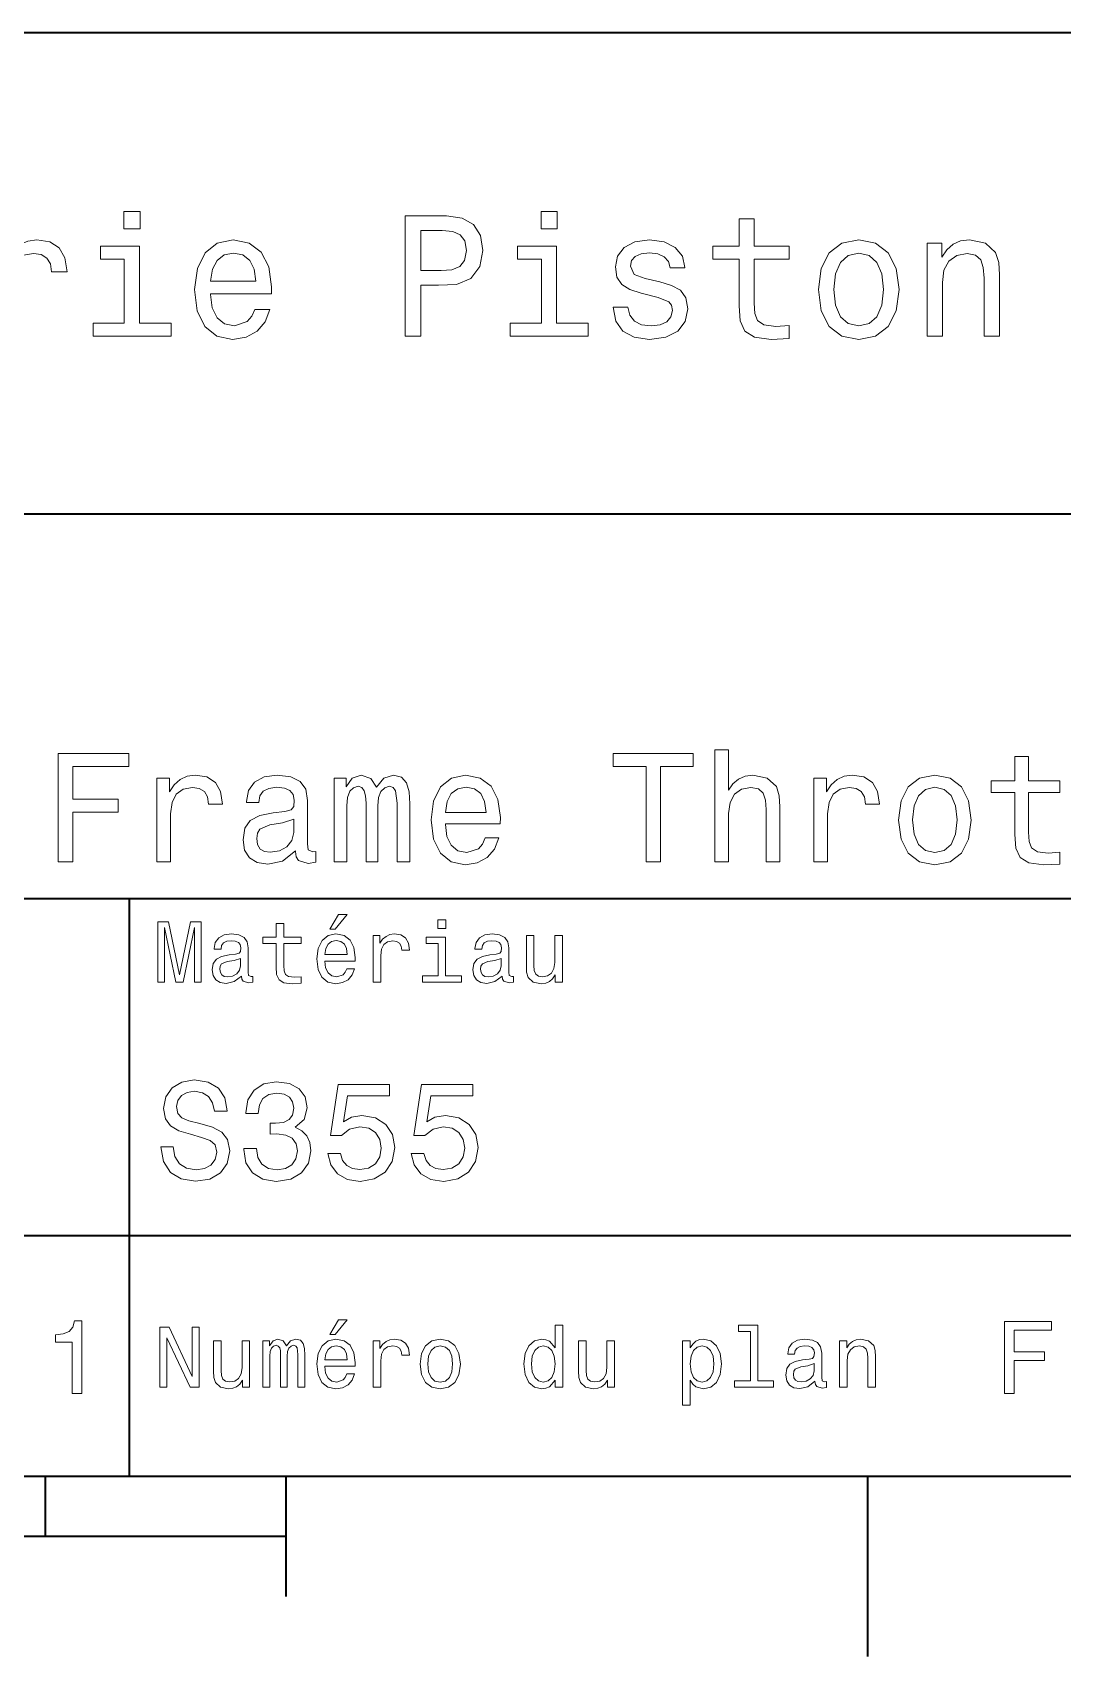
# Model space of a CAD drawing. Extents: x 0 to 297, y 0 to 210.
# Drawn here: x 188 to 230.8, y 2.5 to 70 of the extents above; entities that cross this region are included whole.
import ezdxf

# ---------------------------------------------------------------- set-up
doc = ezdxf.new("R2010")
doc.units = 0

msp = doc.modelspace()

# ---------------------------------------------------------------- linework, layer by layer
at = {"color": 7, "lineweight": 35}
for p, q in [((97, 70), (287, 70)), ((162, 50), (287, 50)), ((162, 34), (287, 34)), ((162, 20), (287, 20)), ((10, 10), (287, 10)), ((97, 10), (287, 10)), ((98.5, 7.5), (198.5, 7.5))]:
    msp.add_line(p, q, dxfattribs=at)
at = {"color": 7, "lineweight": 35, "ltscale": 0.35}
msp.add_line((192, 20), (192, 34), dxfattribs=at)
at = {"color": 7, "lineweight": 35, "ltscale": 0.25}
msp.add_line((192, 10), (192, 20), dxfattribs=at)
at = {"color": 7, "lineweight": 35, "ltscale": 0.0625}
msp.add_line((188.5, 10), (188.5, 7.5), dxfattribs=at)
at = {"color": 7, "lineweight": 35, "ltscale": 0.125}
msp.add_line((198.5, 10), (198.5, 5), dxfattribs=at)
at = {"color": 7, "lineweight": 35, "ltscale": 0.1875}
msp.add_line((222.699997, 10), (222.699997, 2.5), dxfattribs=at)
at = {"color": 7, "lineweight": 13}
for points in [[(192.439484, 62.554031), (191.769455, 62.554031), (191.769455, 61.833572), (192.439484, 61.833572)], [(203.462524, 57.381123), (204.125351, 57.381123), (204.125351, 59.492073), (204.860229, 59.492073), (205.602295, 59.528095), (206.193085, 59.780258), (206.574921, 60.270172), (206.704605, 60.940201), (206.603745, 61.559795), (206.315552, 62.013687), (205.840057, 62.287464), (205.191635, 62.381123), (203.462524, 62.381123)], [(209.788177, 62.554031), (209.118149, 62.554031), (209.118149, 61.833572), (209.788177, 61.833572)], [(217.353027, 60.579971), (217.353027, 58.64193), (217.396255, 58.015129), (217.597992, 57.582851), (218.001434, 57.330688), (218.685883, 57.244236), (219.43515, 57.280258), (219.43515, 57.827808), (218.887604, 57.78458), (218.390488, 57.842216), (218.123917, 58.022331), (218.008652, 58.324928), (217.98703, 58.75), (217.98703, 60.579971), (219.43515, 60.579971), (219.43515, 61.120316), (217.98703, 61.120316), (217.98703, 62.251438), (217.353027, 62.251438), (217.353027, 61.120316), (216.257935, 61.120316), (216.257935, 60.579971)], [(205.01152, 61.76873), (205.443802, 61.725502), (205.760803, 61.588615), (205.94812, 61.336452), (206.01297, 60.940201), (205.940918, 60.522331), (205.746399, 60.270172), (205.414978, 60.140488), (204.96109, 60.104465), (204.125351, 60.104465), (204.125351, 61.76873)], [(186.380402, 57.381123), (187.014404, 57.381123), (187.014404, 59.592937), (187.079254, 60.12608), (187.273773, 60.507923), (187.590775, 60.738472), (188.015854, 60.817722), (188.332855, 60.767288), (188.570602, 60.623199), (188.714691, 60.378242), (188.765121, 60.046829), (189.406342, 60.046829), (189.319885, 60.630402), (189.082123, 61.048271), (188.685883, 61.30043), (188.145538, 61.386887), (187.778091, 61.32925), (187.46109, 61.185158), (187.180115, 60.940201), (186.956772, 60.608788), (186.956772, 61.25), (186.380402, 61.25)], [(192.417862, 57.914265), (192.417862, 61.120316), (190.789627, 61.120316), (190.789627, 60.579971), (191.783859, 60.579971), (191.783859, 57.914265), (190.48703, 57.914265), (190.48703, 57.381123), (193.729111, 57.381123), (193.729111, 57.914265)], [(195.37175, 59.131844), (197.907776, 59.131844), (197.914978, 59.427231), (197.799713, 60.255764), (197.482712, 60.875359), (196.978378, 61.25), (196.30835, 61.386887), (195.65274, 61.242794), (195.148407, 60.839336), (194.824203, 60.183716), (194.708923, 59.319164), (194.817001, 58.432995), (195.141205, 57.78458), (195.638321, 57.381123), (196.286743, 57.244236), (196.848694, 57.337894), (197.309799, 57.582851), (197.648407, 57.971901), (197.842941, 58.490631), (197.216141, 58.490631), (197.086456, 58.20245), (196.899139, 57.986309), (196.365997, 57.8134), (195.955322, 57.892651), (195.645538, 58.14481), (195.443802, 58.555473), (195.37175, 59.110229)], [(195.37175, 59.664986), (195.451004, 60.162102), (195.645538, 60.529537), (195.940918, 60.75288), (196.329971, 60.83213), (196.711807, 60.75288), (197.007202, 60.529537), (197.187317, 60.162102), (197.252167, 59.664986)], [(209.766571, 57.914265), (209.766571, 61.120316), (208.138321, 61.120316), (208.138321, 60.579971), (209.132568, 60.579971), (209.132568, 57.914265), (207.835724, 57.914265), (207.835724, 57.381123), (211.077805, 57.381123), (211.077805, 57.914265)], [(214.060516, 59.636166), (213.44812, 59.780258), (212.994232, 59.945965), (212.842941, 60.28458), (212.886169, 60.522331), (213.03746, 60.695244), (213.282425, 60.803314), (213.635437, 60.846542), (213.97406, 60.803314), (214.240631, 60.67363), (214.413544, 60.479107), (214.485596, 60.219738), (215.105194, 60.219738), (215.105194, 60.23415), (214.997116, 60.70245), (214.701721, 61.069885), (214.240631, 61.30043), (213.635437, 61.386887), (213.023056, 61.30043), (212.57637, 61.062679), (212.29538, 60.709652), (212.208939, 60.262966), (212.273773, 59.830688), (212.475494, 59.528095), (212.806915, 59.311958), (213.289627, 59.16066), (213.995682, 58.987751), (214.427948, 58.807636), (214.543228, 58.663544), (214.586456, 58.447407), (214.521606, 58.180836), (214.348694, 57.979107), (214.067719, 57.849422), (213.693085, 57.806194), (213.296829, 57.849422), (213.008636, 58.000721), (212.814117, 58.245674), (212.734863, 58.584293), (212.122482, 58.584293), (212.223343, 58.007923), (212.518738, 57.590057), (212.98703, 57.337894), (213.635437, 57.244236), (214.312683, 57.337894), (214.809799, 57.590057), (215.112396, 57.993515), (215.220459, 58.519451), (215.141205, 58.973343), (214.917862, 59.283138), (214.55043, 59.484871)], [(220.65274, 59.311958), (220.768005, 58.432995), (221.099426, 57.78458), (221.625366, 57.381123), (222.331421, 57.244236), (223.030258, 57.381123), (223.556198, 57.777374), (223.887604, 58.425793), (224.010086, 59.311958), (223.887604, 60.190922), (223.556198, 60.846542), (223.030258, 61.242794), (222.331421, 61.386887), (221.625366, 61.242794), (221.099426, 60.839336), (220.768005, 60.190922)], [(221.301147, 59.319164), (221.365997, 59.967579), (221.567719, 60.435879), (221.891937, 60.72406), (222.331421, 60.824928), (222.763687, 60.72406), (223.087891, 60.443081), (223.289627, 59.967579), (223.361679, 59.319164), (223.289627, 58.663544), (223.087891, 58.188038), (222.763687, 57.899853), (222.331421, 57.806194), (221.891937, 57.899853), (221.567719, 58.188038), (221.365997, 58.663544)], [(225.177246, 57.381123), (225.811249, 57.381123), (225.811249, 59.614552), (225.876083, 60.12608), (226.085022, 60.500717), (226.409225, 60.731266), (226.841507, 60.817722), (227.187317, 60.745674), (227.403458, 60.551151), (227.511536, 60.226944), (227.547546, 59.794666), (227.547546, 57.381123), (228.181564, 57.381123), (228.181564, 59.924351), (228.15274, 60.435879), (228.023056, 60.86095), (227.597992, 61.25), (226.935165, 61.386887), (226.567719, 61.336452), (226.257935, 61.199566), (225.991364, 60.969017), (225.782425, 60.659222), (225.782425, 61.25), (225.177246, 61.25)], [(189.039627, 35.530258), (189.642654, 35.530258), (189.642654, 37.598701), (191.536026, 37.598701), (191.536026, 38.136887), (189.642654, 38.136887), (189.642654, 39.485588), (191.970459, 39.485588), (191.970459, 40.030258), (189.039627, 40.030258)], [(213.491348, 35.530258), (214.087891, 35.530258), (214.087891, 39.485588), (215.44957, 39.485588), (215.44957, 40.030258), (212.123199, 40.030258), (212.123199, 39.485588), (213.491348, 39.485588)], [(216.350861, 35.530258), (216.921463, 35.530258), (216.921463, 37.540344), (216.979828, 38.000721), (217.167862, 38.337894), (217.459656, 38.545387), (217.848694, 38.623199), (218.159943, 38.558357), (218.354462, 38.383286), (218.451721, 38.091499), (218.484146, 37.70245), (218.484146, 35.530258), (219.054749, 35.530258), (219.054749, 37.819164), (219.028809, 38.279537), (218.912109, 38.662102), (218.529541, 39.012245), (217.932999, 39.135445), (217.608795, 39.090057), (217.329971, 38.966858), (217.096542, 38.772331), (216.921463, 38.506485), (216.921463, 40.185879), (216.350861, 40.185879)], [(228.82637, 38.409222), (228.82637, 36.664986), (228.865265, 36.100864), (229.046829, 35.711815), (229.409943, 35.484871), (230.02594, 35.407059), (230.700287, 35.43948), (230.700287, 35.932274), (230.207489, 35.893372), (229.760086, 35.945244), (229.520172, 36.107349), (229.416428, 36.379681), (229.396973, 36.762245), (229.396973, 38.409222), (230.700287, 38.409222), (230.700287, 38.895531), (229.396973, 38.895531), (229.396973, 39.913544), (228.82637, 39.913544), (228.82637, 38.895531), (227.840775, 38.895531), (227.840775, 38.409222)], [(193.144089, 35.530258), (193.714691, 35.530258), (193.714691, 37.520893), (193.773056, 38.000721), (193.94812, 38.344379), (194.233429, 38.551872), (194.615997, 38.623199), (194.901291, 38.577808), (195.115265, 38.448124), (195.244949, 38.227665), (195.290344, 37.929394), (195.867432, 37.929394), (195.789627, 38.454609), (195.575653, 38.830692), (195.219025, 39.057636), (194.732712, 39.135445), (194.402008, 39.083572), (194.116714, 38.953888), (193.863831, 38.733429), (193.662827, 38.435158), (193.662827, 39.012245), (193.144089, 39.012245)], [(198.902008, 35.98415), (198.902008, 35.964695), (198.934433, 35.744236), (199.031693, 35.588615), (199.440201, 35.465416), (199.757919, 35.517288), (199.757919, 35.958214), (199.62175, 35.938759), (199.440201, 36.023052), (199.407776, 36.282421), (199.407776, 38.085014), (199.329971, 38.545387), (199.103027, 38.869595), (198.707489, 39.064121), (198.149857, 39.135445), (197.605179, 39.057636), (197.203171, 38.837173), (196.950287, 38.493515), (196.865997, 38.039623), (196.865997, 38.000721), (197.378235, 38.000721), (197.42363, 38.273052), (197.566284, 38.467579), (197.799713, 38.584293), (198.130402, 38.629681), (198.44812, 38.59726), (198.675064, 38.5), (198.811234, 38.331409), (198.856628, 38.09798), (198.830688, 37.825645), (198.726944, 37.68948), (198.467575, 37.624638), (197.981262, 37.572765), (197.42363, 37.456051), (197.028091, 37.248558), (196.794662, 36.924351), (196.723343, 36.444523), (196.788177, 36.016571), (196.989197, 35.698845), (197.3134, 35.497837), (197.760803, 35.426514), (198.363831, 35.562679)], [(200.510086, 35.530258), (201.035294, 35.530258), (201.035294, 37.858067), (201.067719, 38.208214), (201.164978, 38.461094), (201.314117, 38.610229), (201.508636, 38.668587), (201.664261, 38.616714), (201.768005, 38.48703), (201.819885, 38.266571), (201.83934, 37.974781), (201.83934, 35.530258), (202.332123, 35.530258), (202.332123, 37.858067), (202.364548, 38.201729), (202.461807, 38.454609), (202.617432, 38.610229), (202.811951, 38.668587), (202.967575, 38.616714), (203.07132, 38.48703), (203.136169, 37.974781), (203.136169, 35.530258), (203.661377, 35.530258), (203.661377, 37.935879), (203.628967, 38.435158), (203.525208, 38.817722), (203.317719, 39.051151), (202.980545, 39.135445), (202.585007, 39.005764), (202.280258, 38.629681), (202.040344, 38.999279), (201.638321, 39.135445), (201.268738, 39.005764), (201.015854, 38.642651), (201.015854, 39.012245), (200.510086, 39.012245)], [(205.139771, 37.105907), (207.42218, 37.105907), (207.42868, 37.371758), (207.324921, 38.117435), (207.039627, 38.675072), (206.585739, 39.012245), (205.982712, 39.135445), (205.392654, 39.005764), (204.938751, 38.642651), (204.646973, 38.052593), (204.543228, 37.274494), (204.640488, 36.476944), (204.932281, 35.893372), (205.379684, 35.530258), (205.963257, 35.407059), (206.469025, 35.491352), (206.884003, 35.711815), (207.188751, 36.061958), (207.363831, 36.528816), (206.799713, 36.528816), (206.682999, 36.269451), (206.514404, 36.074928), (206.034576, 35.919308), (205.664978, 35.990631), (205.386169, 36.217579), (205.204605, 36.587173), (205.139771, 37.086452)], [(205.139771, 37.585735), (205.21109, 38.033138), (205.386169, 38.363831), (205.652008, 38.564842), (206.002167, 38.636166), (206.345825, 38.564842), (206.611664, 38.363831), (206.773773, 38.033138), (206.832123, 37.585735)], [(220.468292, 35.530258), (221.03891, 35.530258), (221.03891, 37.520893), (221.09726, 38.000721), (221.272339, 38.344379), (221.557632, 38.551872), (221.940201, 38.623199), (222.225494, 38.577808), (222.439484, 38.448124), (222.569153, 38.227665), (222.614548, 37.929394), (223.191635, 37.929394), (223.113831, 38.454609), (222.899857, 38.830692), (222.543228, 39.057636), (222.056915, 39.135445), (221.726227, 39.083572), (221.440918, 38.953888), (221.188034, 38.733429), (220.98703, 38.435158), (220.98703, 39.012245), (220.468292, 39.012245)], [(223.989197, 37.268009), (224.092941, 36.476944), (224.391205, 35.893372), (224.864548, 35.530258), (225.5, 35.407059), (226.128967, 35.530258), (226.602295, 35.886887), (226.900574, 36.470459), (227.010803, 37.268009), (226.900574, 38.059078), (226.602295, 38.649136), (226.128967, 39.005764), (225.5, 39.135445), (224.864548, 39.005764), (224.391205, 38.642651), (224.092941, 38.059078)], [(224.572754, 37.274494), (224.631119, 37.858067), (224.812683, 38.279537), (225.104462, 38.538902), (225.5, 38.629681), (225.889038, 38.538902), (226.180832, 38.286022), (226.362396, 37.858067), (226.427231, 37.274494), (226.362396, 36.684437), (226.180832, 36.256481), (225.889038, 35.997116), (225.5, 35.912823), (225.104462, 35.997116), (224.812683, 36.256481), (224.631119, 36.684437)], [(198.837173, 36.749279), (198.759369, 36.412102), (198.551865, 36.152737), (198.240631, 35.98415), (197.858063, 35.925793), (197.611664, 35.958214), (197.4366, 36.061958), (197.32637, 36.243515), (197.293945, 36.496395), (197.319885, 36.723343), (197.42363, 36.885445), (197.838608, 37.067001), (198.363831, 37.14481), (198.837173, 37.30043)], [(200.341492, 32.728386), (200.554031, 32.728386), (201.054749, 33.340778), (200.701736, 33.340778)], [(205.161377, 33.117435), (204.82637, 33.117435), (204.82637, 32.757202), (205.161377, 32.757202)], [(193.183716, 30.530979), (193.46109, 30.530979), (193.46109, 32.80043), (193.929398, 30.530979), (194.239197, 30.530979), (194.703888, 32.80043), (194.703888, 30.530979), (194.984863, 30.530979), (194.984863, 33.030979), (194.545395, 33.030979), (194.08429, 30.826368), (193.626801, 33.030979), (193.183716, 33.030979)], [(196.656342, 30.78314), (196.656342, 30.772333), (196.674347, 30.649855), (196.728394, 30.5634), (196.955338, 30.494957), (197.131851, 30.523775), (197.131851, 30.768732), (197.056198, 30.757925), (196.955338, 30.804754), (196.937317, 30.948847), (196.937317, 31.950287), (196.894089, 32.206051), (196.768005, 32.386166), (196.548264, 32.494236), (196.23848, 32.533859), (195.935883, 32.490635), (195.71254, 32.368156), (195.572052, 32.177231), (195.525223, 31.925072), (195.525223, 31.903458), (195.809799, 31.903458), (195.835022, 32.054756), (195.914261, 32.162823), (196.043945, 32.227665), (196.227661, 32.25288), (196.404175, 32.234871), (196.530258, 32.180836), (196.605911, 32.087173), (196.631119, 31.957493), (196.616714, 31.806194), (196.559082, 31.730547), (196.414978, 31.694523), (196.144806, 31.665705), (195.835022, 31.600864), (195.61528, 31.48559), (195.485596, 31.305475), (195.445969, 31.038904), (195.481995, 30.801151), (195.593658, 30.62464), (195.773773, 30.512968), (196.022339, 30.473343), (196.357346, 30.54899)], [(198.100861, 32.130402), (198.100861, 31.161383), (198.122482, 30.847982), (198.223343, 30.631844), (198.425079, 30.505762), (198.767288, 30.462536), (199.141937, 30.480547), (199.141937, 30.754322), (198.868149, 30.732708), (198.619598, 30.761526), (198.486313, 30.851583), (198.42868, 31.002882), (198.417862, 31.215418), (198.417862, 32.130402), (199.141937, 32.130402), (199.141937, 32.400574), (198.417862, 32.400574), (198.417862, 32.966137), (198.100861, 32.966137), (198.100861, 32.400574), (197.553314, 32.400574), (197.553314, 32.130402)], [(200.121765, 31.40634), (201.389771, 31.40634), (201.393372, 31.554033), (201.335739, 31.9683), (201.177231, 32.278099), (200.925079, 32.465416), (200.590057, 32.533859), (200.262253, 32.461815), (200.010086, 32.260086), (199.847977, 31.932276), (199.790344, 31.5), (199.844376, 31.056915), (200.006485, 30.732708), (200.255051, 30.530979), (200.579254, 30.462536), (200.860229, 30.509365), (201.090775, 30.631844), (201.260086, 30.826368), (201.357346, 31.085733), (201.043945, 31.085733), (200.979111, 30.941643), (200.885452, 30.833572), (200.618881, 30.747118), (200.413544, 30.786743), (200.258652, 30.912823), (200.157776, 31.118155), (200.121765, 31.395533)], [(202.131851, 30.530979), (202.448853, 30.530979), (202.448853, 31.636887), (202.481262, 31.903458), (202.578537, 32.094379), (202.73703, 32.209652), (202.94957, 32.249279), (203.108063, 32.224064), (203.226944, 32.152016), (203.298996, 32.029537), (203.324203, 31.863832), (203.644806, 31.863832), (203.601593, 32.155621), (203.482712, 32.364552), (203.284576, 32.490635), (203.014404, 32.533859), (202.830688, 32.505043), (202.672195, 32.432995), (202.531708, 32.310516), (202.420029, 32.144814), (202.420029, 32.465416), (202.131851, 32.465416)], [(205.150574, 30.79755), (205.150574, 32.400574), (204.336456, 32.400574), (204.336456, 32.130402), (204.833572, 32.130402), (204.833572, 30.79755), (204.185165, 30.79755), (204.185165, 30.530979), (205.806198, 30.530979), (205.806198, 30.79755)], [(207.499283, 30.78314), (207.499283, 30.772333), (207.517288, 30.649855), (207.57132, 30.5634), (207.798264, 30.494957), (207.974777, 30.523775), (207.974777, 30.768732), (207.899139, 30.757925), (207.798264, 30.804754), (207.780258, 30.948847), (207.780258, 31.950287), (207.73703, 32.206051), (207.610947, 32.386166), (207.391205, 32.494236), (207.081406, 32.533859), (206.778824, 32.490635), (206.555481, 32.368156), (206.414978, 32.177231), (206.368149, 31.925072), (206.368149, 31.903458), (206.65274, 31.903458), (206.677948, 32.054756), (206.757202, 32.162823), (206.886887, 32.227665), (207.070602, 32.25288), (207.247116, 32.234871), (207.373199, 32.180836), (207.448853, 32.087173), (207.47406, 31.957493), (207.459656, 31.806194), (207.402023, 31.730547), (207.257919, 31.694523), (206.987747, 31.665705), (206.677948, 31.600864), (206.458206, 31.48559), (206.328537, 31.305475), (206.28891, 31.038904), (206.324921, 30.801151), (206.4366, 30.62464), (206.616714, 30.512968), (206.86528, 30.473343), (207.200287, 30.54899)], [(210.010086, 32.465416), (209.693085, 32.465416), (209.693085, 31.348703), (209.657059, 31.089336), (209.552597, 30.902016), (209.390488, 30.786743), (209.177948, 30.750719), (209.008636, 30.779539), (208.900574, 30.865993), (208.83934, 31.013687), (208.824921, 31.222622), (208.824921, 32.465416), (208.507919, 32.465416), (208.507919, 31.193804), (208.518738, 30.93804), (208.587173, 30.725504), (208.796112, 30.530979), (209.131119, 30.462536), (209.311234, 30.487751), (209.466141, 30.552593), (209.599426, 30.664265), (209.707489, 30.826368), (209.707489, 30.530979), (210.010086, 30.530979)], [(200.121765, 31.672911), (200.161377, 31.921469), (200.258652, 32.105186), (200.406342, 32.216858), (200.600861, 32.256485), (200.791794, 32.216858), (200.939484, 32.105186), (201.029541, 31.921469), (201.061966, 31.672911)], [(196.620316, 31.208212), (196.577087, 31.020893), (196.461823, 30.876801), (196.28891, 30.78314), (196.07637, 30.750719), (195.939484, 30.768732), (195.842224, 30.826368), (195.780975, 30.927233), (195.76297, 31.067722), (195.777374, 31.193804), (195.835022, 31.283861), (196.065567, 31.384726), (196.357346, 31.427954), (196.620316, 31.514408)], [(207.463257, 31.208212), (207.420029, 31.020893), (207.304749, 30.876801), (207.131851, 30.78314), (206.919312, 30.750719), (206.782425, 30.768732), (206.68515, 30.826368), (206.623917, 30.927233), (206.605911, 31.067722), (206.620316, 31.193804), (206.677948, 31.283861), (206.908508, 31.384726), (207.200287, 31.427954), (207.463257, 31.514408)], [(193.824203, 23.680117), (193.299713, 23.680117), (193.414978, 23.069164), (193.703171, 22.619596), (194.146973, 22.348703), (194.746399, 22.250721), (195.340057, 22.342941), (195.783859, 22.596542), (196.066284, 22.994238), (196.170029, 23.518732), (196.083572, 23.991356), (195.841492, 24.296831), (195.44957, 24.49856), (194.925079, 24.648417), (194.47551, 24.757925), (194.181549, 24.884727), (194.014404, 25.069164), (193.96254, 25.357349), (194.014404, 25.616714), (194.164261, 25.812681), (194.394806, 25.945246), (194.711823, 25.991356), (195.034576, 25.933718), (195.288177, 25.778099), (195.455338, 25.518732), (195.536026, 25.167149), (196.060516, 25.167149), (196.060516, 25.178675), (195.968292, 25.720463), (195.697403, 26.12392), (195.270889, 26.377522), (194.694519, 26.463978), (194.175797, 26.377522), (193.772339, 26.135448), (193.51297, 25.760807), (193.420746, 25.276657), (193.495682, 24.844381), (193.714691, 24.550434), (194.060516, 24.354467), (194.533142, 24.204613), (195, 24.072046), (195.351578, 23.945246), (195.564835, 23.760807), (195.639771, 23.461096), (195.570602, 23.155621), (195.391937, 22.925074), (195.121033, 22.780981), (194.769455, 22.734871), (194.377518, 22.798271), (194.077805, 22.98271), (193.887604, 23.282421)], [(196.752167, 23.616716), (196.752167, 23.57637), (196.844376, 23.023056), (197.11528, 22.60807), (197.541794, 22.342941), (198.106628, 22.244957), (198.706055, 22.342941), (199.155624, 22.596542), (199.443802, 23), (199.547546, 23.518732), (199.501434, 23.858791), (199.374634, 24.135448), (199.167145, 24.348703), (198.890488, 24.504324), (199.265137, 24.815563), (199.39769, 25.311239), (199.311234, 25.760807), (199.0634, 26.100864), (198.659943, 26.314121), (198.106628, 26.38905), (197.587891, 26.296831), (197.190201, 26.043228), (196.930832, 25.639771), (196.844376, 25.103746), (196.844376, 25.063402), (197.357346, 25.063402), (197.403458, 25.432278), (197.553314, 25.697407), (197.795395, 25.858791), (198.135452, 25.916428), (198.435165, 25.870317), (198.654175, 25.749281), (198.786743, 25.553314), (198.838623, 25.288185), (198.786743, 25.005764), (198.648422, 24.815563), (198.406342, 24.700289), (198.077805, 24.665707), (197.853027, 24.671471), (197.853027, 24.216139), (198.135452, 24.227667), (198.498566, 24.175793), (198.769455, 24.037464), (198.930832, 23.812681), (198.98848, 23.518732), (198.925079, 23.184439), (198.757919, 22.9366), (198.492798, 22.780981), (198.141205, 22.729107), (197.778091, 22.786745), (197.51297, 22.959656), (197.345825, 23.236313), (197.282425, 23.616716)], [(200.244965, 23.40346), (200.371765, 22.930836), (200.654175, 22.56196), (201.069168, 22.331413), (201.599426, 22.244957), (202.181549, 22.348703), (202.636887, 22.631124), (202.925079, 23.080692), (203.034576, 23.657061), (202.9366, 24.193085), (202.659943, 24.613834), (202.227661, 24.884727), (201.668594, 24.98271), (201.236313, 24.913546), (200.902023, 24.723343), (201.0634, 25.801153), (202.815567, 25.801153), (202.815567, 26.273777), (200.677231, 26.273777), (200.360229, 24.152739), (200.82132, 24.152739), (201.155624, 24.423632), (201.582138, 24.521614), (201.951004, 24.458214), (202.233429, 24.273777), (202.412109, 23.991356), (202.47551, 23.628242), (202.412109, 23.265131), (202.227661, 22.98271), (201.945251, 22.804035), (201.582138, 22.740635), (201.276657, 22.780981), (201.040344, 22.913546), (200.867432, 23.121038), (200.780975, 23.40346)], [(203.714691, 23.40346), (203.841492, 22.930836), (204.123917, 22.56196), (204.53891, 22.331413), (205.069168, 22.244957), (205.651291, 22.348703), (206.106628, 22.631124), (206.394806, 23.080692), (206.504318, 23.657061), (206.406342, 24.193085), (206.129684, 24.613834), (205.697403, 24.884727), (205.138336, 24.98271), (204.706055, 24.913546), (204.371765, 24.723343), (204.533142, 25.801153), (206.285309, 25.801153), (206.285309, 26.273777), (204.146973, 26.273777), (203.829971, 24.152739), (204.291061, 24.152739), (204.625366, 24.423632), (205.05188, 24.521614), (205.420746, 24.458214), (205.703171, 24.273777), (205.881851, 23.991356), (205.945251, 23.628242), (205.881851, 23.265131), (205.697403, 22.98271), (205.414978, 22.804035), (205.05188, 22.740635), (204.746399, 22.780981), (204.510086, 22.913546), (204.337173, 23.121038), (204.250717, 23.40346)], [(189.621033, 13.428675), (190.014404, 13.428675), (190.014404, 16.450289), (189.720459, 16.450289), (189.642654, 16.1866), (189.48703, 16.009367), (189.249283, 15.905621), (188.920746, 15.871038), (188.920746, 15.564121), (189.621033, 15.564121)], [(200.341492, 15.887968), (200.554031, 15.887968), (201.054749, 16.50036), (200.701736, 16.50036)], [(209.707489, 13.989553), (209.707489, 13.690562), (210.02449, 13.690562), (210.02449, 16.277018), (209.71109, 16.277018), (209.71109, 15.329611), (209.469742, 15.603386), (209.322052, 15.668228), (209.15274, 15.693444), (208.846542, 15.621398), (208.608795, 15.419669), (208.453888, 15.095461), (208.399857, 14.659582), (208.453888, 14.223703), (208.608795, 13.895894), (208.846542, 13.690562), (209.15274, 13.622118), (209.322052, 13.647335), (209.473343, 13.712176)], [(217.823486, 16.010447), (217.823486, 13.957133), (217.171478, 13.957133), (217.171478, 13.690562), (218.78891, 13.690562), (218.78891, 13.957133), (218.140488, 13.957133), (218.140488, 16.277018), (217.32637, 16.277018), (217.32637, 16.010447)], [(228.391922, 13.428675), (228.793945, 13.428675), (228.793945, 14.807637), (230.056198, 14.807637), (230.056198, 15.166427), (228.793945, 15.166427), (228.793945, 16.065563), (230.345825, 16.065563), (230.345825, 16.428675), (228.391922, 16.428675)], [(193.26297, 13.690562), (193.561966, 13.690562), (193.561966, 15.740274), (194.520172, 13.690562), (194.905624, 13.690562), (194.905624, 16.190563), (194.603027, 16.190563), (194.603027, 14.14085), (193.655624, 16.190563), (193.26297, 16.190563)], [(196.998566, 15.625), (196.681549, 15.625), (196.681549, 14.508286), (196.645538, 14.248919), (196.541061, 14.0616), (196.378967, 13.946326), (196.166428, 13.910303), (195.997116, 13.939121), (195.889053, 14.025577), (195.827805, 14.173271), (195.8134, 14.382205), (195.8134, 15.625), (195.496399, 15.625), (195.496399, 14.353387), (195.507202, 14.097623), (195.575653, 13.885087), (195.784576, 13.690562), (196.119598, 13.622118), (196.299713, 13.647335), (196.454605, 13.712176), (196.587891, 13.823848), (196.695969, 13.985951), (196.695969, 13.690562), (196.998566, 13.690562)], [(197.549713, 13.690562), (197.841492, 13.690562), (197.841492, 14.983789), (197.859512, 15.178314), (197.913544, 15.318804), (197.996399, 15.401657), (198.104462, 15.434078), (198.190918, 15.40526), (198.248566, 15.333214), (198.277374, 15.210735), (198.288177, 15.048632), (198.288177, 13.690562), (198.561966, 13.690562), (198.561966, 14.983789), (198.579971, 15.174712), (198.634003, 15.315202), (198.720459, 15.401657), (198.828537, 15.434078), (198.914978, 15.40526), (198.972626, 15.333214), (199.008652, 15.048632), (199.008652, 13.690562), (199.30043, 13.690562), (199.30043, 15.027018), (199.282425, 15.304395), (199.224777, 15.516932), (199.109512, 15.646614), (198.922195, 15.693444), (198.702454, 15.621398), (198.533142, 15.412464), (198.399857, 15.617796), (198.176514, 15.693444), (197.971176, 15.621398), (197.830688, 15.419669), (197.830688, 15.625), (197.549713, 15.625)], [(200.121765, 14.565923), (201.389771, 14.565923), (201.393372, 14.713617), (201.335739, 15.127882), (201.177231, 15.43768), (200.925079, 15.625), (200.590057, 15.693444), (200.262253, 15.621398), (200.010086, 15.419669), (199.847977, 15.091859), (199.790344, 14.659582), (199.844376, 14.216499), (200.006485, 13.892291), (200.255051, 13.690562), (200.579254, 13.622118), (200.860229, 13.668948), (201.090775, 13.791427), (201.260086, 13.985951), (201.357346, 14.245317), (201.043945, 14.245317), (200.979111, 14.101225), (200.885452, 13.993155), (200.618881, 13.9067), (200.413544, 13.946326), (200.258652, 14.072407), (200.157776, 14.277738), (200.121765, 14.555116)], [(202.131851, 13.690562), (202.448853, 13.690562), (202.448853, 14.79647), (202.481262, 15.063041), (202.578537, 15.253963), (202.73703, 15.369237), (202.94957, 15.408862), (203.108063, 15.383646), (203.226944, 15.3116), (203.298996, 15.189121), (203.324203, 15.023416), (203.644806, 15.023416), (203.601593, 15.315202), (203.482712, 15.524136), (203.284576, 15.650216), (203.014404, 15.693444), (202.830688, 15.664625), (202.672195, 15.59258), (202.531708, 15.470101), (202.420029, 15.304395), (202.420029, 15.625), (202.131851, 15.625)], [(204.087891, 14.65598), (204.145538, 14.216499), (204.311234, 13.892291), (204.574203, 13.690562), (204.927231, 13.622118), (205.276657, 13.690562), (205.539627, 13.888689), (205.705338, 14.212896), (205.766571, 14.65598), (205.705338, 15.095461), (205.539627, 15.423271), (205.276657, 15.621398), (204.927231, 15.693444), (204.574203, 15.621398), (204.311234, 15.419669), (204.145538, 15.095461)], [(212.17868, 15.625), (211.861664, 15.625), (211.861664, 14.508286), (211.825653, 14.248919), (211.721176, 14.0616), (211.559082, 13.946326), (211.346542, 13.910303), (211.177231, 13.939121), (211.069168, 14.025577), (211.007919, 14.173271), (210.993515, 14.382205), (210.993515, 15.625), (210.676514, 15.625), (210.676514, 14.353387), (210.687317, 14.097623), (210.755768, 13.885087), (210.964691, 13.690562), (211.299713, 13.622118), (211.479828, 13.647335), (211.63472, 13.712176), (211.768005, 13.823848), (211.876083, 13.985951), (211.876083, 13.690562), (212.17868, 13.690562)], [(215.323486, 15.326009), (215.323486, 15.625), (215.006485, 15.625), (215.006485, 12.941282), (215.323486, 12.941282), (215.323486, 13.985951), (215.435165, 13.816643), (215.561249, 13.704971), (215.87825, 13.622118), (216.180832, 13.690562), (216.418594, 13.895894), (216.573486, 14.220101), (216.631134, 14.659582), (216.573486, 15.095461), (216.418594, 15.419669), (216.180832, 15.621398), (215.87825, 15.693444), (215.705338, 15.67183), (215.557632, 15.603386), (215.431564, 15.488112)], [(220.510803, 13.942723), (220.510803, 13.931917), (220.528824, 13.809439), (220.582855, 13.722983), (220.809799, 13.654539), (220.986313, 13.683357), (220.986313, 13.928314), (220.91066, 13.917507), (220.809799, 13.964337), (220.791794, 14.10843), (220.791794, 15.109871), (220.748566, 15.365634), (220.622482, 15.54575), (220.40274, 15.653819), (220.092941, 15.693444), (219.790344, 15.650216), (219.567001, 15.527738), (219.426514, 15.336816), (219.379684, 15.084655), (219.379684, 15.063041), (219.664276, 15.063041), (219.689484, 15.214337), (219.768738, 15.322407), (219.898422, 15.387248), (220.082138, 15.412464), (220.258652, 15.394453), (220.384735, 15.340418), (220.460373, 15.246758), (220.485596, 15.117075), (220.471191, 14.965778), (220.413544, 14.89013), (220.269455, 14.854107), (219.999283, 14.825289), (219.689484, 14.760447), (219.469742, 14.645173), (219.340057, 14.465058), (219.30043, 14.198487), (219.336456, 13.960735), (219.448135, 13.784223), (219.62825, 13.672551), (219.876801, 13.632925), (220.211823, 13.708573)], [(221.530258, 13.690562), (221.84726, 13.690562), (221.84726, 14.807277), (221.879684, 15.063041), (221.984161, 15.25036), (222.146255, 15.365634), (222.362396, 15.408862), (222.535309, 15.372839), (222.643372, 15.275577), (222.697418, 15.113473), (222.715424, 14.897335), (222.715424, 13.690562), (223.032425, 13.690562), (223.032425, 14.962176), (223.018021, 15.217939), (222.953171, 15.430475), (222.740631, 15.625), (222.409225, 15.693444), (222.22551, 15.668228), (222.070618, 15.599784), (221.937317, 15.48451), (221.832855, 15.329611), (221.832855, 15.625), (221.530258, 15.625)], [(200.121765, 14.832493), (200.161377, 15.081052), (200.258652, 15.26477), (200.406342, 15.376441), (200.600861, 15.416066), (200.791794, 15.376441), (200.939484, 15.26477), (201.029541, 15.081052), (201.061966, 14.832493)], [(204.412109, 14.659582), (204.444519, 14.983789), (204.545395, 15.217939), (204.707489, 15.362032), (204.927231, 15.412464), (205.143372, 15.362032), (205.305481, 15.221542), (205.406342, 14.983789), (205.442368, 14.659582), (205.406342, 14.331773), (205.305481, 14.094021), (205.143372, 13.949928), (204.927231, 13.903098), (204.707489, 13.949928), (204.545395, 14.094021), (204.444519, 14.331773)], [(209.206772, 15.408862), (209.41571, 15.35843), (209.574203, 15.217939), (209.667862, 14.983789), (209.703888, 14.659582), (209.667862, 14.331773), (209.574203, 14.097623), (209.41571, 13.95353), (209.206772, 13.9067), (209.008636, 13.95353), (208.857346, 14.097623), (208.756485, 14.335375), (208.72406, 14.659582), (208.756485, 14.980187), (208.857346, 15.214337), (209.008636, 15.35843)], [(215.824203, 13.9067), (215.611679, 13.95353), (215.456772, 14.097623), (215.359512, 14.331773), (215.327087, 14.659582), (215.359512, 14.983789), (215.456772, 15.217939), (215.611679, 15.35843), (215.824203, 15.408862), (216.018738, 15.35843), (216.17363, 15.214337), (216.270889, 14.980187), (216.306915, 14.659582), (216.270889, 14.335375), (216.17363, 14.097623), (216.018738, 13.95353)], [(220.474792, 14.367796), (220.431564, 14.180476), (220.316284, 14.036384), (220.143372, 13.942723), (219.930847, 13.910303), (219.793945, 13.928314), (219.696686, 13.985951), (219.635452, 14.086816), (219.617432, 14.227305), (219.631851, 14.353387), (219.689484, 14.443444), (219.920029, 14.544309), (220.211823, 14.587536), (220.474792, 14.673991)]]:
    msp.add_lwpolyline(points, close=True, dxfattribs=at)

doc.saveas('drawing.dxf')
